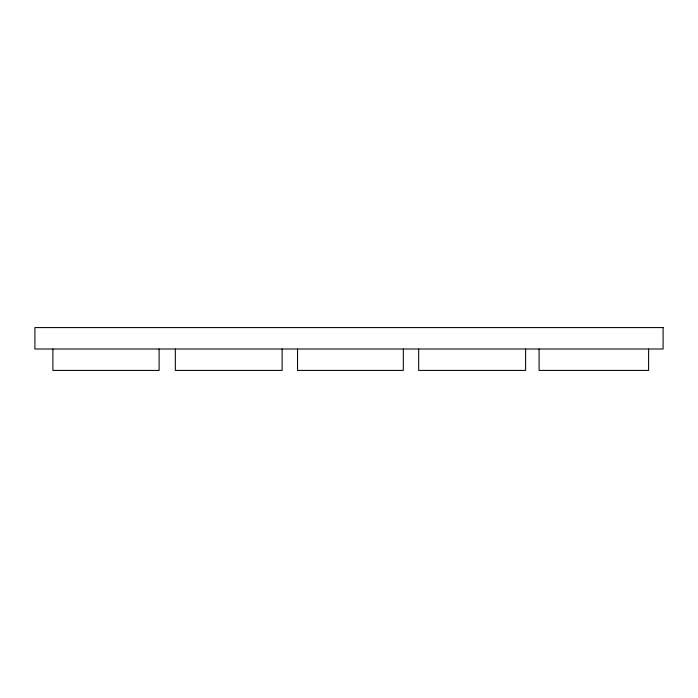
<?xml version="1.0" encoding="UTF-8"?>
<svg xmlns="http://www.w3.org/2000/svg" width="698" height="698" viewBox="0 0 698 698"><rect width="100%" height="100%" fill="white"/><g stroke="black" fill="none" stroke-linecap="round" stroke-linejoin="round"><path stroke-width="1.05" d="M648.608 349L648.608 370.42L539.1 370.42L539.1 349M525.611 349L525.611 370.42L418.669 370.42L418.669 349M403.322 349L403.322 370.42L297.531 370.42L297.531 349M282.132 349L282.132 370.42L175.338 370.42L175.338 349M159.109 349L159.109 370.42L52.891 370.42L52.891 349M663.1 327.58L34.9 327.58L34.9 349L663.1 349L663.1 327.58"/></g></svg>
